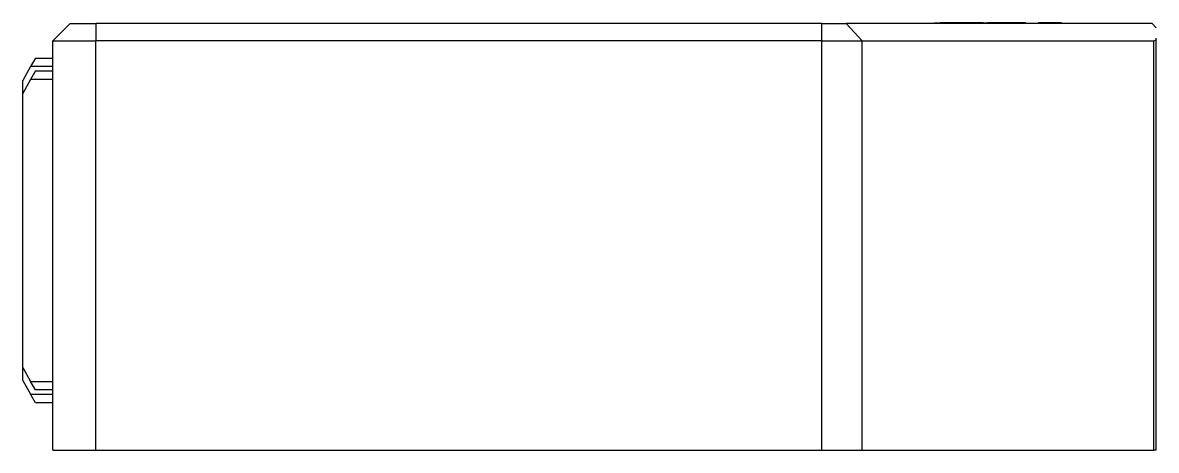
# Model space of a CAD drawing. Header units: millimetres. Extents: x -856 to 354, y -259 to 596.
# Drawn here: x -69.6 to 61.9, y 169 to 218.6 of the extents above; entities that cross this region are included whole.
import ezdxf

# ---------------------------------------------------------------- set-up
doc = ezdxf.new("R2010")
doc.units = ezdxf.units.MM
for name, color, linetype, lineweight, true_color in [('ガラスカバー', 7, 'Continuous', 70, 0x8f8faf), ('トップ', 7, 'Continuous', 70, 0xafaf8f), ('ネジ', 7, 'Continuous', 70, 0xaf8f8f), ('銘板', 7, 'Continuous', 70, 0xaf8f8f)]:
    doc.layers.add(name, color=color, linetype=linetype, lineweight=lineweight, true_color=true_color)

msp = doc.modelspace()

# ---------------------------------------------------------------- linework, layer by layer
at = {"layer": 'ガラスカバー', "lineweight": -3}
for p, q in [((-68.136, 214.55), (-68.713, 213.55)), ((-68.136, 214.55), (-66.138, 214.55)), ((-68.713, 213.55), (-69.636, 211.952)), ((-66.138, 213.55), (-68.713, 213.55)), ((-68.136, 213.05), (-68.713, 212.05)), ((-68.136, 213.05), (-66.137, 213.05)), ((-68.713, 212.05), (-69.636, 210.452)), ((-69.636, 210.452), (-69.636, 211.952)), ((-66.137, 212.05), (-68.713, 212.05)), ((-69.636, 178.648), (-69.636, 210.452)), ((-69.636, 177.148), (-69.636, 178.648)), ((-69.636, 178.648), (-68.713, 177.049)), ((-69.636, 177.148), (-68.713, 175.55)), ((-68.713, 177.049), (-66.137, 177.05)), ((-68.136, 176.05), (-68.713, 177.049)), ((-68.713, 175.55), (-66.138, 175.55)), ((-68.136, 174.55), (-68.713, 175.55)), ((-66.137, 176.05), (-68.136, 176.05)), ((-66.138, 174.55), (-68.136, 174.55))]:
    msp.add_line(p, q, dxfattribs=at)
at = {"layer": 'トップ', "lineweight": -3}
for p, q in [((-66.138, 216.55), (-64.138, 218.55)), ((-64.138, 218.55), (-61.138, 218.55)), ((23.056, 218.55), (-61.138, 218.55)), ((-61.138, 218.55), (-61.138, 216.55)), ((23.056, 216.55), (23.056, 218.55)), ((23.056, 218.55), (25.875, 218.55)), ((61.362, 218.55), (25.875, 218.55)), ((25.875, 218.55), (27.754, 216.55)), ((61.862, 218.05), (61.362, 218.55)), ((-66.138, 169.05), (-66.138, 216.55)), ((-66.138, 216.55), (-61.138, 216.55)), ((-61.138, 169.05), (-61.138, 216.55)), ((23.056, 216.55), (-61.138, 216.55)), ((23.056, 216.55), (27.754, 216.55)), ((23.056, 169.05), (23.056, 216.55)), ((27.754, 216.55), (61.561, 216.55)), ((27.754, 169.05), (27.754, 216.55)), ((61.561, 169.05), (61.561, 216.55)), ((61.862, 169.05), (61.862, 216.851)), ((-66.138, 169.05), (-61.138, 169.05)), ((-61.138, 169.05), (23.056, 169.05)), ((23.056, 169.05), (27.754, 169.05)), ((27.754, 169.05), (61.561, 169.05)), ((61.862, 169.05), (61.561, 169.05))]:
    msp.add_line(p, q, dxfattribs=at)
msp.add_ellipse((56.862, 221.55), major_axis=(-4.924, 4.924), ratio=0.176327, start_param=2.9670597, end_param=3.3161256, dxfattribs=at)
at = {"layer": 'ネジ', "lineweight": -3}
for p, q in [((-69.636, 202.782), (-69.636, 208.317)), ((-69.636, 180.783), (-69.636, 186.317))]:
    msp.add_line(p, q, dxfattribs=at)
at = {"layer": '銘板', "lineweight": -3}
for p, q in [((35.712, 218.55), (33.712, 218.55)), ((51.712, 218.55), (35.712, 218.55)), ((36.13, 218.65), (36.636, 218.65)), ((39.971, 218.65), (36.821, 218.65)), ((41.772, 218.65), (42.275, 218.65)), ((42.324, 218.65), (42.275, 218.65)), ((42.659, 218.65), (42.371, 218.65)), ((42.733, 218.65), (42.651, 218.65)), ((44.036, 218.65), (42.733, 218.65)), ((44.29, 218.65), (44.036, 218.65)), ((44.962, 218.65), (44.29, 218.65)), ((45.021, 218.65), (44.962, 218.65)), ((45.029, 218.65), (45.021, 218.65)), ((46.708, 218.65), (45.051, 218.65)), ((49.225, 218.65), (48.218, 218.65)), ((49.605, 218.65), (49.225, 218.65)), ((49.728, 218.65), (49.605, 218.65)), ((49.777, 218.65), (49.728, 218.65)), ((50.079, 218.65), (49.777, 218.65)), ((50.835, 218.65), (50.172, 218.65)), ((50.846, 218.65), (50.835, 218.65)), ((50.872, 218.65), (50.846, 218.65)), ((53.712, 218.55), (51.712, 218.55))]:
    msp.add_line(p, q, dxfattribs=at)
for points, knots in [([(36.82, 218.65), (36.82, 218.65), (36.789, 218.65), (36.772, 218.65), (36.759, 218.65), (36.778, 218.65), (36.796, 218.65), (36.827, 218.65), (36.827, 218.65)], [0.918657577, 0.918657577, 0.918657577, 0.918657577, 0.92257538, 0.926493183, 0.934328788, 0.942164394, 0.946082197, 0.95, 0.95, 0.95, 0.95]), ([(40.246, 218.65), (40.246, 218.65), (40.478, 218.65), (40.693, 218.65), (40.861, 218.65), (40.916, 218.65), (41.029, 218.65), (41.015, 218.65), (41.065, 218.65), (41.131, 218.65), (41.184, 218.65), (41.292, 218.65), (41.471, 218.65), (41.513, 218.65), (41.635, 218.65), (41.622, 218.65), (41.695, 218.65), (41.728, 218.65), (41.759, 218.65), (41.784, 218.65), (41.758, 218.65), (41.608, 218.65), (41.361, 218.65), (40.955, 218.65), (40.624, 218.65), (40.47, 218.65), (40.376, 218.65), (40.29, 218.65), (40.292, 218.65), (40.265, 218.65), (40.233, 218.65), (40.145, 218.65), (40.162, 218.65), (40.049, 218.65), (40.005, 218.65), (39.923, 218.65), (39.824, 218.65), (39.824, 218.65)], [2.2423023, 2.2423023, 2.2423023, 2.2423023, 2.2891773, 2.3673023, 2.3829273, 2.3829273, 2.3985523, 2.4141773, 2.425896, 2.425896, 2.4376148, 2.4532398, 2.4923023, 2.5235523, 2.5548023, 2.5860523, 2.6329273, 2.6329273, 2.6798023, 2.7423023, 2.7735523, 2.8048023, 2.8673023, 2.9298023, 2.9610523, 2.9805835, 2.9805835, 2.9923023, 3.0001148, 3.0079273, 3.0235523, 3.0548023, 3.0860523, 3.1173023, 3.1485523, 3.1798023, 3.2423023, 3.2423023, 3.2423023, 3.2423023]), ([(42.37, 218.65), (42.37, 218.65), (42.344, 218.65), (42.33, 218.65), (42.316, 218.65), (42.343, 218.65), (42.368, 218.65), (42.397, 218.65), (42.397, 218.65)], [2.93578691, 2.93578691, 2.93578691, 2.93578691, 2.95060102, 2.96541513, 2.99504335, 3.03207862, 3.04689273, 3.05429979, 3.05429979, 3.05429979, 3.05429979]), ([(48.218, 218.65), (48.218, 218.65), (48.196, 218.65), (48.187, 218.65), (48.162, 218.65), (48.195, 218.65), (48.219, 218.65), (48.248, 218.65), (48.248, 218.65)], [2.93840206, 2.93840206, 2.93840206, 2.93840206, 2.96019699, 2.96019699, 2.99652185, 3.03284672, 3.04737667, 3.05464164, 3.05464164, 3.05464164, 3.05464164])]:
    msp.add_open_spline(points, degree=3, knots=knots, dxfattribs=at)
for points in [[(45.021, 218.65), (45.058, 218.65), (45.061, 218.65), (45.029, 218.65)], [(50.026, 218.65), (50.222, 218.65), (50.246, 218.65), (50.079, 218.65)]]:
    msp.add_open_spline(points, degree=3, dxfattribs=at)

doc.saveas('drawing.dxf')
